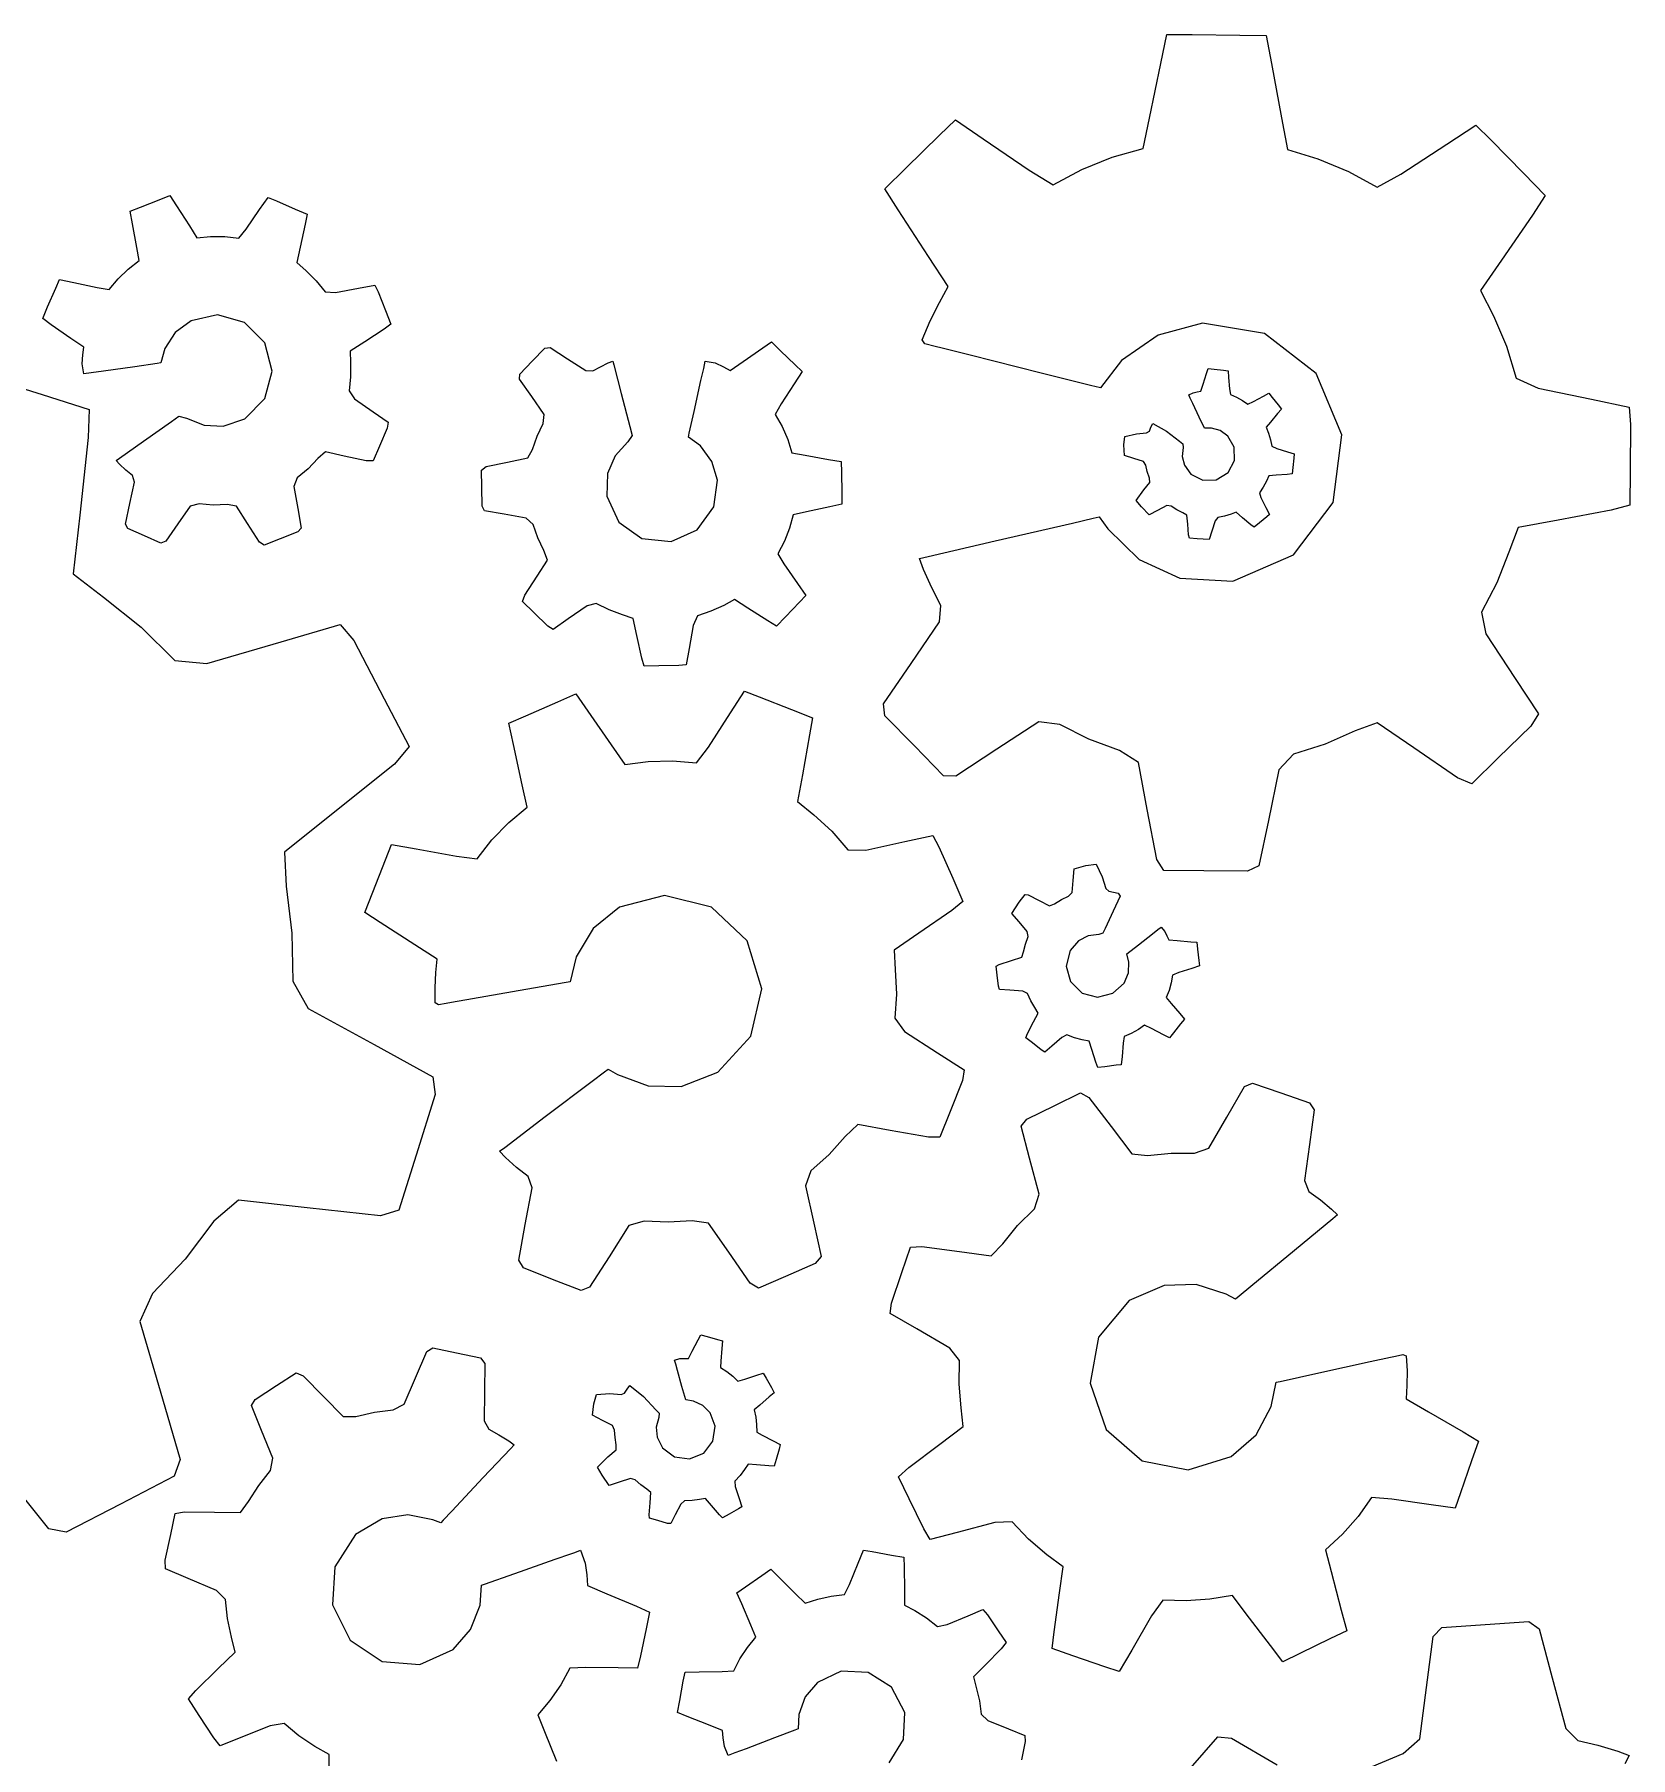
# Model space of a CAD drawing. Header units: metres. Extents: x 300 to 1036, y 0 to 304.
# Drawn here: x 610.06 to 622.97, y 209.87 to 223.8 of the extents above; entities that cross this region are included whole.
import ezdxf

# ---------------------------------------------------------------- set-up
doc = ezdxf.new("R2010")
doc.units = ezdxf.units.M

msp = doc.modelspace()

# ---------------------------------------------------------------- linework, layer by layer
at = {"layer": 'COMPONENT0'}
for p, q in [((619.169, 223.566), (619.218, 223.802)), ((619.218, 223.802), (619.423, 223.8)), ((619.423, 223.8), (619.806, 223.796)), ((619.806, 223.796), (620.019, 223.794)), ((620.019, 223.794), (620.062, 223.568)), ((619.078, 223.126), (619.169, 223.566)), ((620.062, 223.568), (620.145, 223.127)), ((619.027, 222.881), (619.078, 223.126)), ((620.145, 223.127), (620.193, 222.871)), ((617.106, 222.72), (617.379, 222.987)), ((617.379, 222.987), (617.508, 223.112)), ((617.508, 223.112), (617.732, 222.959)), ((621.482, 222.916), (621.715, 223.069)), ((621.715, 223.069), (621.837, 222.949)), ((617.732, 222.959), (618.104, 222.705)), ((618.775, 222.809), (619.027, 222.881)), ((620.193, 222.871), (620.439, 222.797)), ((621.109, 222.672), (621.482, 222.916)), ((621.837, 222.949), (622.103, 222.677)), ((616.936, 222.553), (617.106, 222.72)), ((618.297, 222.587), (618.53, 222.71)), ((618.53, 222.71), (618.775, 222.809)), ((620.439, 222.797), (620.685, 222.695)), ((618.104, 222.705), (618.297, 222.587)), ((620.685, 222.695), (620.917, 222.567)), ((620.917, 222.567), (621.109, 222.672)), ((622.103, 222.677), (622.276, 222.501)), ((610.919, 222.405), (611.072, 222.465)), ((611.072, 222.465), (611.158, 222.499)), ((611.158, 222.499), (611.211, 222.416)), ((611.883, 222.386), (611.952, 222.484)), ((611.952, 222.484), (612.02, 222.456)), ((612.02, 222.456), (612.17, 222.39)), ((617.045, 222.383), (616.936, 222.553)), ((622.276, 222.501), (622.172, 222.342)), ((610.837, 222.372), (610.919, 222.405)), ((610.855, 222.271), (610.837, 222.372)), ((611.211, 222.416), (611.316, 222.254)), ((611.774, 222.228), (611.883, 222.386)), ((612.17, 222.39), (612.267, 222.348)), ((612.267, 222.348), (612.251, 222.268)), ((617.291, 222.007), (617.045, 222.383)), ((622.172, 222.342), (621.922, 221.976)), ((610.89, 222.08), (610.855, 222.271)), ((611.316, 222.254), (611.376, 222.159)), ((611.376, 222.159), (611.486, 222.169)), ((611.486, 222.169), (611.601, 222.168)), ((611.601, 222.168), (611.714, 222.155)), ((611.714, 222.155), (611.774, 222.228)), ((612.251, 222.268), (612.211, 222.081)), ((610.909, 221.974), (610.89, 222.08)), ((612.211, 222.081), (612.184, 221.957)), ((610.739, 221.826), (610.821, 221.905)), ((610.821, 221.905), (610.909, 221.974)), ((612.184, 221.957), (612.258, 221.892)), ((612.258, 221.892), (612.339, 221.811)), ((617.45, 221.764), (617.291, 222.007)), ((621.922, 221.976), (621.754, 221.731)), ((610.169, 221.6), (610.235, 221.75)), ((610.235, 221.75), (610.266, 221.821)), ((610.266, 221.821), (610.38, 221.796)), ((610.38, 221.796), (610.57, 221.755)), ((610.57, 221.755), (610.666, 221.739)), ((610.666, 221.739), (610.739, 221.826)), ((612.339, 221.811), (612.413, 221.721)), ((612.497, 221.717), (612.683, 221.751)), ((612.683, 221.751), (612.815, 221.775)), ((612.815, 221.775), (612.842, 221.72)), ((617.379, 221.635), (617.45, 221.764)), ((610.129, 221.506), (610.169, 221.6)), ((612.413, 221.721), (612.497, 221.717)), ((612.842, 221.72), (612.901, 221.57)), ((617.304, 221.487), (617.379, 221.635)), ((621.754, 221.731), (621.859, 221.528)), ((610.199, 221.455), (610.129, 221.506)), ((610.358, 221.345), (610.199, 221.455)), ((611.329, 221.488), (611.201, 221.392)), ((611.542, 221.536), (611.329, 221.488)), ((611.761, 221.474), (611.542, 221.536)), ((611.924, 221.31), (611.761, 221.474)), ((612.945, 221.46), (612.891, 221.419)), ((612.901, 221.57), (612.945, 221.46)), ((617.238, 221.333), (617.304, 221.487)), ((619.505, 221.467), (619.147, 221.372)), ((620.006, 221.385), (619.505, 221.467)), ((621.859, 221.528), (621.963, 221.282)), ((610.461, 221.274), (610.358, 221.345)), ((611.201, 221.392), (611.117, 221.262)), ((612.734, 221.318), (612.614, 221.241)), ((612.891, 221.419), (612.734, 221.318)), ((615.95, 221.268), (616.022, 221.316)), ((616.022, 221.316), (616.095, 221.245)), ((617.262, 221.301), (617.238, 221.333)), ((619.147, 221.372), (618.851, 221.165)), ((620.424, 221.06), (620.006, 221.385)), ((610.447, 221.14), (610.453, 221.211)), ((610.453, 221.211), (610.461, 221.274)), ((611.117, 221.262), (611.084, 221.146)), ((611.984, 221.08), (611.924, 221.31)), ((612.614, 221.241), (612.617, 221.15)), ((614.087, 221.161), (614.189, 221.267)), ((614.189, 221.267), (614.231, 221.272)), ((614.231, 221.272), (614.373, 221.18)), ((614.373, 221.18), (614.521, 221.085)), ((615.791, 221.157), (615.95, 221.268)), ((616.095, 221.245), (616.213, 221.131)), ((617.344, 221.28), (617.262, 221.301)), ((617.401, 221.266), (617.344, 221.28)), ((617.626, 221.209), (617.401, 221.266)), ((618.201, 221.064), (617.626, 221.209)), ((621.963, 221.282), (622.041, 221.023)), ((609.606, 221.053), (610.124, 220.89)), ((610.461, 221.059), (610.447, 221.14)), ((610.522, 221.067), (610.461, 221.059)), ((610.621, 221.081), (610.522, 221.067)), ((610.874, 221.116), (610.621, 221.081)), ((611.054, 221.141), (610.874, 221.116)), ((611.084, 221.146), (611.054, 221.141)), ((611.925, 220.86), (611.984, 221.08)), ((612.617, 221.15), (612.618, 221.035)), ((613.985, 221.014), (613.986, 221.057)), ((613.986, 221.057), (614.087, 221.161)), ((614.521, 221.085), (614.578, 221.082)), ((614.578, 221.082), (614.638, 221.116)), ((614.638, 221.116), (614.702, 221.146)), ((614.702, 221.146), (614.739, 221.161)), ((614.739, 221.161), (614.747, 221.131)), ((614.747, 221.131), (614.807, 220.899)), ((615.451, 221.004), (615.473, 221.101)), ((615.473, 221.101), (615.486, 221.162)), ((615.486, 221.162), (615.567, 221.146)), ((615.567, 221.146), (615.632, 221.115)), ((615.632, 221.115), (615.688, 221.086)), ((615.688, 221.086), (615.791, 221.157)), ((616.268, 221.076), (616.205, 220.978)), ((616.213, 221.131), (616.268, 221.076)), ((618.61, 220.961), (618.201, 221.064)), ((618.851, 221.165), (618.68, 220.944)), ((619.51, 220.975), (619.538, 221.062)), ((619.538, 221.062), (619.551, 221.101)), ((619.551, 221.101), (619.599, 221.096)), ((619.599, 221.096), (619.676, 221.087)), ((619.676, 221.087), (619.713, 221.083)), ((619.713, 221.083), (619.717, 221.028)), ((620.631, 220.566), (620.424, 221.06)), ((612.618, 221.035), (612.606, 220.921)), ((612.606, 220.921), (612.649, 220.857)), ((614.083, 220.874), (613.985, 221.014)), ((614.807, 220.899), (614.877, 220.632)), ((615.395, 220.755), (615.451, 221.004)), ((616.205, 220.978), (616.1, 220.816)), ((618.635, 220.955), (618.61, 220.961)), ((618.68, 220.944), (618.635, 220.955)), ((619.394, 220.889), (619.429, 220.906)), ((619.429, 220.906), (619.462, 220.913)), ((619.462, 220.913), (619.492, 220.918)), ((619.492, 220.918), (619.51, 220.975)), ((619.717, 221.028), (619.725, 220.936)), ((619.725, 220.936), (619.731, 220.89)), ((619.998, 220.878), (620.042, 220.901)), ((620.042, 220.901), (620.068, 220.868)), ((622.041, 221.023), (622.219, 220.942)), ((622.219, 220.942), (622.65, 220.853)), ((610.124, 220.89), (610.505, 220.77)), ((610.505, 220.77), (610.498, 220.544)), ((611.764, 220.695), (611.925, 220.86)), ((612.649, 220.857), (612.802, 220.751)), ((614.182, 220.731), (614.083, 220.874)), ((616.1, 220.816), (616.052, 220.731)), ((619.407, 220.862), (619.394, 220.889)), ((619.427, 220.819), (619.407, 220.862)), ((619.478, 220.709), (619.427, 220.819)), ((619.731, 220.89), (619.781, 220.869)), ((619.781, 220.869), (619.828, 220.843)), ((619.828, 220.843), (619.871, 220.813)), ((619.871, 220.813), (619.917, 220.836)), ((619.917, 220.836), (619.998, 220.878)), ((620.068, 220.868), (620.117, 220.807)), ((620.144, 220.773), (620.113, 220.737)), ((620.117, 220.807), (620.144, 220.773)), ((622.65, 220.853), (622.956, 220.789)), ((622.956, 220.789), (622.966, 220.648)), ((610.945, 220.515), (611.171, 220.674)), ((611.171, 220.674), (611.231, 220.716)), ((611.231, 220.716), (611.292, 220.701)), ((611.292, 220.701), (611.434, 220.643)), ((611.434, 220.643), (611.589, 220.635)), ((611.589, 220.635), (611.764, 220.695)), ((612.802, 220.751), (612.923, 220.667)), ((612.923, 220.667), (612.914, 220.618)), ((614.126, 220.555), (614.174, 220.658)), ((614.174, 220.658), (614.182, 220.731)), ((614.877, 220.632), (614.895, 220.56)), ((615.355, 220.578), (615.395, 220.755)), ((616.052, 220.731), (616.107, 220.632)), ((616.107, 220.632), (616.153, 220.528)), ((619.076, 220.596), (619.089, 220.626)), ((619.089, 220.626), (619.104, 220.656)), ((619.104, 220.656), (619.215, 220.594)), ((619.521, 220.618), (619.478, 220.709)), ((619.578, 220.62), (619.521, 220.618)), ((619.648, 220.599), (619.578, 220.62)), ((620.054, 220.667), (620.02, 220.627)), ((620.02, 220.627), (620.04, 220.579)), ((620.113, 220.737), (620.054, 220.667)), ((622.966, 220.648), (622.962, 220.273)), ((610.498, 220.544), (610.429, 219.916)), ((610.749, 220.377), (610.945, 220.515)), ((612.914, 220.618), (612.851, 220.473)), ((614.089, 220.447), (614.126, 220.555)), ((614.86, 220.508), (614.756, 220.396)), ((614.895, 220.56), (614.86, 220.508)), ((615.349, 220.547), (615.355, 220.578)), ((615.446, 220.476), (615.349, 220.547)), ((616.153, 220.528), (616.186, 220.421)), ((618.869, 220.484), (618.877, 220.553)), ((618.874, 220.399), (618.869, 220.484)), ((618.877, 220.553), (618.971, 220.574)), ((618.971, 220.574), (619.054, 220.581)), ((619.054, 220.581), (619.076, 220.596)), ((619.215, 220.594), (619.319, 220.513)), ((619.319, 220.513), (619.346, 220.492)), ((619.346, 220.492), (619.348, 220.462)), ((619.709, 220.555), (619.648, 220.599)), ((619.761, 220.465), (619.709, 220.555)), ((620.04, 220.579), (620.055, 220.526)), ((620.055, 220.526), (620.065, 220.473)), ((620.561, 220.018), (620.631, 220.566)), ((610.724, 220.359), (610.749, 220.377)), ((610.751, 220.329), (610.724, 220.359)), ((612.354, 220.373), (612.275, 220.291)), ((612.415, 220.427), (612.354, 220.373)), ((612.566, 220.394), (612.415, 220.427)), ((612.745, 220.355), (612.566, 220.394)), ((612.8, 220.354), (612.745, 220.355)), ((612.851, 220.473), (612.8, 220.354)), ((613.714, 220.308), (613.888, 220.345)), ((613.888, 220.345), (614.05, 220.38)), ((614.05, 220.38), (614.089, 220.447)), ((614.756, 220.396), (614.694, 220.254)), ((615.538, 220.351), (615.446, 220.476)), ((615.584, 220.198), (615.538, 220.351)), ((616.186, 220.421), (616.293, 220.402)), ((616.293, 220.402), (616.483, 220.367)), ((616.483, 220.367), (616.585, 220.349)), ((616.585, 220.349), (616.586, 220.261)), ((618.951, 220.375), (618.874, 220.399)), ((619.029, 220.35), (618.951, 220.375)), ((619.048, 220.32), (619.029, 220.35)), ((619.348, 220.462), (619.341, 220.39)), ((619.341, 220.39), (619.36, 220.319)), ((619.712, 220.261), (619.763, 220.357)), ((619.763, 220.357), (619.761, 220.465)), ((620.065, 220.473), (620.106, 220.456)), ((620.106, 220.456), (620.193, 220.429)), ((620.193, 220.429), (620.247, 220.412)), ((620.244, 220.377), (620.235, 220.3)), ((620.247, 220.412), (620.244, 220.377)), ((610.801, 220.281), (610.751, 220.329)), ((610.854, 220.236), (610.801, 220.281)), ((610.871, 220.182), (610.854, 220.236)), ((612.186, 220.217), (612.159, 220.147)), ((612.275, 220.291), (612.186, 220.217)), ((613.677, 220.281), (613.714, 220.308)), ((613.679, 220.142), (613.677, 220.281)), ((614.694, 220.254), (614.689, 220.069)), ((616.586, 220.261), (616.589, 220.096)), ((619.059, 220.268), (619.048, 220.32)), ((619.077, 220.216), (619.059, 220.268)), ((619.081, 220.18), (619.077, 220.216)), ((619.36, 220.319), (619.411, 220.248)), ((619.411, 220.248), (619.508, 220.198)), ((619.508, 220.198), (619.616, 220.201)), ((619.616, 220.201), (619.712, 220.261)), ((620.041, 220.233), (620.022, 220.19)), ((620.101, 220.238), (620.041, 220.233)), ((620.191, 220.246), (620.101, 220.238)), ((620.23, 220.25), (620.191, 220.246)), ((620.235, 220.3), (620.23, 220.25)), ((622.962, 220.273), (622.96, 219.998)), ((610.834, 220.01), (610.871, 220.182)), ((612.159, 220.147), (612.191, 219.97)), ((613.682, 219.99), (613.679, 220.142)), ((614.689, 220.069), (614.787, 219.86)), ((615.554, 219.982), (615.584, 220.198)), ((616.589, 220.096), (616.591, 220.004)), ((618.97, 220.035), (619.03, 220.12)), ((619.03, 220.12), (619.081, 220.18)), ((619.996, 220.142), (619.966, 220.097)), ((619.966, 220.097), (619.976, 220.058)), ((620.022, 220.19), (619.996, 220.142)), ((610.798, 219.844), (610.834, 220.01)), ((611.321, 219.988), (611.223, 219.846)), ((611.393, 220.007), (611.321, 219.988)), ((611.506, 219.998), (611.393, 220.007)), ((611.62, 220.001), (611.506, 219.998)), ((611.696, 219.988), (611.62, 220.001)), ((611.786, 219.848), (611.696, 219.988)), ((612.191, 219.97), (612.22, 219.812)), ((613.702, 219.952), (613.682, 219.99)), ((613.86, 219.923), (613.702, 219.952)), ((614.037, 219.891), (613.86, 219.923)), ((615.419, 219.798), (615.554, 219.982)), ((616.305, 219.942), (616.196, 219.918)), ((616.494, 219.983), (616.305, 219.942)), ((616.591, 220.004), (616.494, 219.983)), ((619.011, 219.984), (618.97, 220.035)), ((619.074, 219.918), (619.011, 219.984)), ((619.142, 219.953), (619.074, 219.918)), ((619.218, 219.993), (619.142, 219.953)), ((619.253, 219.99), (619.218, 219.993)), ((619.299, 219.96), (619.253, 219.99)), ((619.347, 219.936), (619.299, 219.96)), ((619.38, 219.916), (619.347, 219.936)), ((619.736, 219.925), (619.684, 219.908)), ((619.777, 219.939), (619.736, 219.925)), ((619.828, 219.895), (619.777, 219.939)), ((619.976, 220.058), (620.017, 219.978)), ((620.017, 219.978), (620.046, 219.922)), ((620.242, 219.596), (620.561, 220.018)), ((622.809, 219.957), (622.381, 219.876)), ((622.96, 219.998), (622.809, 219.957)), ((610.429, 219.916), (610.376, 219.441)), ((610.817, 219.807), (610.798, 219.844)), ((610.952, 219.748), (610.817, 219.807)), ((611.223, 219.846), (611.125, 219.705)), ((611.882, 219.699), (611.786, 219.848)), ((612.22, 219.812), (612.191, 219.78)), ((614.093, 219.841), (614.037, 219.891)), ((614.131, 219.732), (614.093, 219.841)), ((614.787, 219.86), (614.972, 219.727)), ((615.209, 219.703), (615.419, 219.798)), ((616.167, 219.812), (616.125, 219.705)), ((616.196, 219.918), (616.167, 219.812)), ((617.83, 219.708), (618.455, 219.852)), ((618.455, 219.852), (618.622, 219.891)), ((618.622, 219.891), (618.67, 219.902)), ((618.67, 219.902), (618.74, 219.806)), ((618.74, 219.806), (618.994, 219.557)), ((619.386, 219.843), (619.38, 219.916)), ((619.393, 219.756), (619.386, 219.843)), ((619.581, 219.786), (619.559, 219.719)), ((619.607, 219.869), (619.581, 219.786)), ((619.63, 219.898), (619.607, 219.869)), ((619.684, 219.908), (619.63, 219.898)), ((619.896, 219.838), (619.828, 219.895)), ((619.922, 219.819), (619.896, 219.838)), ((619.965, 219.854), (619.922, 219.819)), ((620.025, 219.902), (619.965, 219.854)), ((620.046, 219.922), (620.025, 219.902)), ((622.058, 219.815), (621.983, 219.617)), ((622.381, 219.876), (622.058, 219.815)), ((611.085, 219.69), (610.952, 219.748)), ((611.125, 219.705), (611.085, 219.69)), ((611.92, 219.673), (611.882, 219.699)), ((612.049, 219.724), (611.92, 219.673)), ((612.191, 219.78), (612.049, 219.724)), ((614.18, 219.63), (614.131, 219.732)), ((614.972, 219.727), (615.209, 219.703)), ((616.125, 219.705), (616.073, 219.603)), ((617.288, 219.582), (617.83, 219.708)), ((619.401, 219.731), (619.393, 219.756)), ((619.462, 219.724), (619.401, 219.731)), ((619.559, 219.719), (619.462, 219.724)), ((614.126, 219.423), (614.21, 219.553)), ((614.21, 219.553), (614.18, 219.63)), ((616.073, 219.603), (616.12, 219.522)), ((616.12, 219.522), (616.23, 219.364)), ((617.217, 219.566), (617.288, 219.582)), ((617.25, 219.478), (617.217, 219.566)), ((618.994, 219.557), (619.321, 219.406)), ((619.75, 219.382), (620.242, 219.596)), ((621.983, 219.617), (621.885, 219.368)), ((610.376, 219.441), (610.62, 219.254)), ((614.026, 219.269), (614.126, 219.423)), ((617.316, 219.329), (617.25, 219.478)), ((619.321, 219.406), (619.75, 219.382)), ((621.885, 219.368), (621.761, 219.132)), ((610.62, 219.254), (610.924, 219.011)), ((614.007, 219.218), (614.026, 219.269)), ((615.723, 219.233), (615.637, 219.186)), ((615.83, 219.164), (615.723, 219.233)), ((616.23, 219.364), (616.298, 219.266)), ((616.298, 219.266), (616.248, 219.212)), ((617.39, 219.186), (617.316, 219.329)), ((614.1, 219.128), (614.007, 219.218)), ((614.213, 219.019), (614.1, 219.128)), ((614.53, 219.183), (614.378, 219.077)), ((614.605, 219.201), (614.53, 219.183)), ((614.708, 219.15), (614.605, 219.201)), ((614.816, 219.111), (614.708, 219.15)), ((614.902, 219.081), (614.816, 219.111)), ((615.422, 219.102), (615.389, 219.024)), ((615.532, 219.139), (615.422, 219.102)), ((615.637, 219.186), (615.532, 219.139)), ((615.991, 219.061), (615.83, 219.164)), ((616.134, 219.094), (616.061, 219.018)), ((616.248, 219.212), (616.134, 219.094)), ((617.38, 219.055), (617.39, 219.186)), ((621.761, 219.132), (621.797, 218.957)), ((610.924, 219.011), (611.198, 218.741)), ((612.056, 218.892), (612.535, 219.032)), ((612.535, 219.032), (612.644, 218.902)), ((614.256, 218.993), (614.213, 219.019)), ((614.378, 219.077), (614.256, 218.993)), ((614.932, 218.942), (614.902, 219.081)), ((615.389, 219.024), (615.355, 218.838)), ((616.061, 219.018), (615.991, 219.061)), ((617.15, 218.717), (617.38, 219.055)), ((621.797, 218.957), (622.033, 218.597)), ((611.457, 218.717), (612.056, 218.892)), ((612.644, 218.902), (612.889, 218.432)), ((614.972, 218.759), (614.932, 218.942)), ((615.355, 218.838), (615.332, 218.706)), ((611.198, 218.741), (611.457, 218.717)), ((614.991, 218.695), (614.972, 218.759)), ((615.11, 218.697), (614.991, 218.695)), ((615.271, 218.7), (615.11, 218.697)), ((615.332, 218.706), (615.271, 218.7)), ((616.927, 218.392), (617.15, 218.717)), ((622.033, 218.597), (622.222, 218.309)), ((612.889, 218.432), (613.091, 218.045)), ((614.036, 218.295), (614.295, 218.408)), ((614.295, 218.408), (614.44, 218.471)), ((614.44, 218.471), (614.537, 218.331)), ((615.691, 218.319), (615.802, 218.492)), ((615.802, 218.492), (615.921, 218.448)), ((615.921, 218.448), (616.182, 218.344)), ((616.937, 218.295), (616.927, 218.392)), ((613.897, 218.235), (614.036, 218.295)), ((614.537, 218.331), (614.725, 218.059)), ((615.513, 218.041), (615.691, 218.319)), ((616.182, 218.344), (616.352, 218.278)), ((616.352, 218.278), (616.329, 218.139)), ((617.176, 218.051), (616.937, 218.295)), ((622.222, 218.309), (622.159, 218.211)), ((613.935, 218.061), (613.897, 218.235)), ((616.329, 218.139), (616.271, 217.817)), ((618.181, 218.246), (617.844, 218.024)), ((618.351, 218.223), (618.181, 218.246)), ((618.586, 218.105), (618.351, 218.223)), ((620.739, 218.173), (620.497, 218.065)), ((620.918, 218.236), (620.739, 218.173)), ((621.214, 218.034), (620.918, 218.236)), ((622.159, 218.211), (621.897, 217.955)), ((613.091, 218.045), (612.973, 217.903)), ((614.005, 217.737), (613.935, 218.061)), ((614.725, 218.059), (614.835, 217.901)), ((615.415, 217.913), (615.513, 218.041)), ((617.412, 217.81), (617.176, 218.051)), ((617.844, 218.024), (617.511, 217.806)), ((618.835, 218.013), (618.586, 218.105)), ((618.987, 217.917), (618.835, 218.013)), ((620.242, 217.983), (620.123, 217.857)), ((620.497, 218.065), (620.242, 217.983)), ((621.566, 217.794), (621.214, 218.034)), ((612.973, 217.903), (612.491, 217.517)), ((614.835, 217.901), (615.023, 217.925)), ((615.023, 217.925), (615.22, 217.929)), ((615.22, 217.929), (615.415, 217.913)), ((619.058, 217.538), (618.987, 217.917)), ((620.123, 217.857), (620.038, 217.447)), ((621.897, 217.955), (621.683, 217.744)), ((614.045, 217.556), (614.005, 217.737)), ((616.271, 217.817), (616.232, 217.601)), ((617.511, 217.806), (617.412, 217.81)), ((621.683, 217.744), (621.566, 217.794)), ((613.897, 217.432), (614.045, 217.556)), ((616.232, 217.601), (616.363, 217.495)), ((612.491, 217.517), (612.084, 217.192)), ((613.761, 217.291), (613.897, 217.432)), ((616.363, 217.495), (616.508, 217.361)), ((619.135, 217.133), (619.058, 217.538)), ((620.038, 217.447), (619.962, 217.081)), ((613.641, 217.138), (613.761, 217.291)), ((616.508, 217.361), (616.638, 217.21)), ((616.783, 217.209), (617.1, 217.278)), ((617.1, 217.278), (617.326, 217.327)), ((617.326, 217.327), (617.375, 217.235)), ((612.084, 217.192), (612.097, 216.917)), ((612.901, 217.131), (612.95, 217.254)), ((612.95, 217.254), (613.148, 217.219)), ((613.148, 217.219), (613.475, 217.159)), ((613.475, 217.159), (613.641, 217.138)), ((616.638, 217.21), (616.783, 217.209)), ((617.375, 217.235), (617.486, 216.981)), ((612.797, 216.869), (612.901, 217.131)), ((618.459, 216.962), (618.467, 217.058)), ((618.467, 217.058), (618.563, 217.085)), ((618.563, 217.085), (618.645, 217.095)), ((618.645, 217.095), (618.694, 216.992)), ((619.194, 217.044), (619.135, 217.133)), ((619.517, 217.041), (619.194, 217.044)), ((619.87, 217.038), (619.517, 217.041)), ((619.962, 217.081), (619.87, 217.038)), ((612.097, 216.917), (612.144, 216.536)), ((612.733, 216.705), (612.797, 216.869)), ((617.486, 216.981), (617.567, 216.794)), ((618.422, 216.836), (618.451, 216.865)), ((618.451, 216.865), (618.459, 216.962)), ((618.694, 216.992), (618.725, 216.898)), ((618.725, 216.898), (618.748, 216.876)), ((618.748, 216.876), (618.787, 216.869)), ((618.787, 216.869), (618.825, 216.86)), ((618.825, 216.86), (618.839, 216.837)), ((614.793, 216.746), (614.58, 216.574)), ((615.156, 216.841), (614.793, 216.746)), ((615.536, 216.748), (615.156, 216.841)), ((615.824, 216.476), (615.536, 216.748)), ((617.478, 216.721), (617.213, 216.538)), ((617.567, 216.794), (617.478, 216.721)), ((617.965, 216.697), (618.023, 216.788)), ((618.023, 216.788), (618.072, 216.849)), ((618.072, 216.849), (618.097, 216.847)), ((618.097, 216.847), (618.186, 216.802)), ((618.186, 216.802), (618.269, 216.759)), ((618.269, 216.759), (618.31, 216.774)), ((618.31, 216.774), (618.365, 216.808)), ((618.365, 216.808), (618.422, 216.836)), ((618.839, 216.837), (618.783, 216.715)), ((612.857, 216.623), (612.733, 216.705)), ((613.137, 216.444), (612.857, 216.623)), ((618.024, 216.628), (617.965, 216.697)), ((618.089, 216.551), (618.024, 216.628)), ((618.783, 216.715), (618.718, 216.574)), ((619.144, 216.566), (619.171, 216.587)), ((619.171, 216.587), (619.201, 216.552)), ((612.144, 216.536), (612.151, 216.148)), ((613.317, 216.328), (613.137, 216.444)), ((614.58, 216.574), (614.443, 216.345)), ((615.942, 216.086), (615.824, 216.476)), ((617.213, 216.538), (617.013, 216.4)), ((618.058, 216.387), (618.074, 216.449)), ((618.074, 216.449), (618.096, 216.51)), ((618.096, 216.51), (618.089, 216.551)), ((618.504, 216.475), (618.436, 216.396)), ((618.581, 216.515), (618.504, 216.475)), ((618.667, 216.526), (618.581, 216.515)), ((618.7, 216.536), (618.667, 216.526)), ((618.718, 216.574), (618.7, 216.536)), ((618.893, 216.369), (618.987, 216.443)), ((618.987, 216.443), (619.1, 216.532)), ((619.1, 216.532), (619.144, 216.566)), ((619.201, 216.552), (619.218, 216.515)), ((619.218, 216.515), (619.232, 216.483)), ((619.232, 216.483), (619.302, 216.477)), ((619.302, 216.477), (619.41, 216.468)), ((619.41, 216.468), (619.459, 216.464)), ((619.459, 216.464), (619.466, 216.407)), ((613.308, 216.219), (613.317, 216.328)), ((614.443, 216.345), (614.394, 216.144)), ((617.013, 216.4), (617.022, 216.243)), ((617.863, 216.285), (617.961, 216.316)), ((617.961, 216.316), (618.044, 216.343)), ((618.044, 216.343), (618.058, 216.387)), ((618.436, 216.396), (618.404, 216.271)), ((618.91, 216.304), (618.893, 216.369)), ((618.906, 216.217), (618.91, 216.304)), ((619.466, 216.407), (619.476, 216.315)), ((619.476, 216.315), (619.481, 216.272)), ((613.302, 216.096), (613.308, 216.219)), ((617.022, 216.243), (617.031, 216.045)), ((617.837, 216.27), (617.863, 216.285)), ((617.845, 216.197), (617.837, 216.27)), ((617.855, 216.11), (617.845, 216.197)), ((618.404, 216.271), (618.437, 216.147)), ((618.871, 216.134), (618.906, 216.217)), ((619.264, 216.199), (619.253, 216.136)), ((619.315, 216.218), (619.264, 216.199)), ((619.419, 216.252), (619.315, 216.218)), ((619.481, 216.272), (619.419, 216.252)), ((612.151, 216.148), (612.275, 215.929)), ((613.303, 215.973), (613.302, 216.096)), ((614.034, 216.081), (613.603, 216.006)), ((614.36, 216.138), (614.034, 216.081)), ((614.394, 216.144), (614.36, 216.138)), ((615.853, 215.705), (615.942, 216.086)), ((617.031, 216.045), (617.018, 215.85)), ((617.865, 216.083), (617.855, 216.11)), ((617.948, 216.076), (617.865, 216.083)), ((618.052, 216.068), (617.948, 216.076)), ((618.09, 216.049), (618.052, 216.068)), ((618.117, 215.99), (618.09, 216.049)), ((618.437, 216.147), (618.532, 216.053)), ((618.532, 216.053), (618.657, 216.019)), ((618.657, 216.019), (618.781, 216.051)), ((618.781, 216.051), (618.871, 216.134)), ((619.235, 216.075), (619.212, 216.016)), ((619.253, 216.136), (619.235, 216.075)), ((612.275, 215.929), (612.808, 215.637)), ((613.33, 215.958), (613.303, 215.973)), ((613.391, 215.969), (613.33, 215.958)), ((613.434, 215.977), (613.391, 215.969)), ((613.603, 216.006), (613.434, 215.977)), ((618.15, 215.935), (618.117, 215.99)), ((618.14, 215.82), (618.177, 215.891)), ((618.177, 215.891), (618.15, 215.935)), ((619.212, 216.016), (619.251, 215.97)), ((619.251, 215.97), (619.322, 215.887)), ((619.322, 215.887), (619.359, 215.843)), ((617.018, 215.85), (617.096, 215.742)), ((618.092, 215.726), (618.14, 215.82)), ((618.987, 215.759), (618.93, 215.727)), ((619.037, 215.794), (618.987, 215.759)), ((619.093, 215.766), (619.037, 215.794)), ((619.19, 215.716), (619.093, 215.766)), ((619.328, 215.804), (619.271, 215.732)), ((619.359, 215.843), (619.328, 215.804)), ((612.808, 215.637), (613.282, 215.377)), ((615.586, 215.413), (615.853, 215.705)), ((617.096, 215.742), (617.363, 215.57)), ((618.078, 215.692), (618.092, 215.726)), ((618.13, 215.65), (618.078, 215.692)), ((618.201, 215.594), (618.13, 215.65)), ((618.287, 215.624), (618.23, 215.575)), ((618.368, 215.693), (618.287, 215.624)), ((618.41, 215.715), (618.368, 215.693)), ((618.471, 215.692), (618.41, 215.715)), ((618.533, 215.675), (618.471, 215.692)), ((618.588, 215.665), (618.533, 215.675)), ((618.61, 215.597), (618.588, 215.665)), ((618.863, 215.649), (618.855, 215.541)), ((618.872, 215.701), (618.863, 215.649)), ((618.93, 215.727), (618.872, 215.701)), ((619.239, 215.691), (619.19, 215.716)), ((619.271, 215.732), (619.239, 215.691)), ((617.363, 215.57), (617.578, 215.433)), ((618.23, 215.575), (618.201, 215.594)), ((618.643, 215.495), (618.61, 215.597)), ((618.658, 215.451), (618.643, 215.495)), ((618.808, 215.469), (618.717, 215.458)), ((618.849, 215.474), (618.808, 215.469)), ((618.855, 215.541), (618.849, 215.474)), ((613.282, 215.377), (613.303, 215.232)), ((614.192, 215.054), (614.57, 215.34)), ((614.57, 215.34), (614.671, 215.416)), ((614.671, 215.416), (614.7, 215.438)), ((614.7, 215.438), (614.777, 215.395)), ((614.777, 215.395), (615.023, 215.303)), ((615.29, 215.299), (615.586, 215.413)), ((617.564, 215.347), (617.465, 215.096)), ((617.578, 215.433), (617.564, 215.347)), ((618.717, 215.458), (618.658, 215.451)), ((613.303, 215.232), (613.149, 214.743)), ((615.023, 215.303), (615.29, 215.299)), ((618.312, 215.145), (618.52, 215.247)), ((618.52, 215.247), (618.587, 215.209)), ((618.587, 215.209), (618.766, 214.974)), ((619.702, 215.05), (619.846, 215.297)), ((619.846, 215.297), (619.91, 215.326)), ((619.91, 215.326), (620.139, 215.247)), ((620.139, 215.247), (620.371, 215.167)), ((613.865, 214.806), (614.192, 215.054)), ((617.465, 215.096), (617.383, 214.889)), ((618.084, 215.034), (618.312, 215.145)), ((619.556, 214.8), (619.702, 215.05)), ((620.408, 215.108), (620.37, 214.828)), ((620.371, 215.167), (620.408, 215.108)), ((616.719, 214.991), (616.617, 214.894)), ((616.98, 214.943), (616.719, 214.991)), ((617.29, 214.887), (616.98, 214.943)), ((618.039, 214.977), (618.084, 215.034)), ((618.108, 214.718), (618.039, 214.977)), ((618.766, 214.974), (618.933, 214.753)), ((613.821, 214.774), (613.865, 214.806)), ((613.87, 214.725), (613.821, 214.774)), ((616.617, 214.894), (616.487, 214.749)), ((617.383, 214.889), (617.29, 214.887)), ((619.44, 214.76), (619.556, 214.8)), ((620.37, 214.828), (620.33, 214.537)), ((613.149, 214.743), (613.008, 214.297)), ((613.959, 214.644), (613.87, 214.725)), ((614.053, 214.57), (613.959, 214.644)), ((616.487, 214.749), (616.34, 214.616)), ((618.184, 214.427), (618.108, 214.718)), ((618.933, 214.753), (619.062, 214.74)), ((619.062, 214.74), (619.251, 214.76)), ((619.251, 214.76), (619.44, 214.76)), ((614.085, 214.478), (614.053, 214.57)), ((616.34, 214.616), (616.297, 214.495)), ((616.297, 214.495), (616.363, 214.193)), ((620.33, 214.537), (620.365, 214.449)), ((611.711, 214.379), (611.514, 214.208)), ((612.267, 214.317), (611.711, 214.379)), ((614.031, 214.181), (614.085, 214.478)), ((618.148, 214.308), (618.184, 214.427)), ((620.365, 214.449), (620.459, 214.381)), ((620.459, 214.381), (620.549, 214.307)), ((612.861, 214.252), (612.267, 214.317)), ((613.008, 214.297), (612.861, 214.252)), ((615.381, 214.213), (615.185, 214.201)), ((615.512, 214.194), (615.381, 214.213)), ((618.011, 214.173), (618.148, 214.308)), ((620.558, 214.228), (620.25, 213.973)), ((620.549, 214.307), (620.598, 214.261)), ((620.598, 214.261), (620.558, 214.228)), ((611.514, 214.208), (611.28, 213.902)), ((613.979, 213.895), (614.031, 214.181)), ((614.869, 214.173), (614.708, 213.922)), ((614.991, 214.209), (614.869, 214.173)), ((615.185, 214.201), (614.991, 214.209)), ((615.675, 213.959), (615.512, 214.194)), ((616.363, 214.193), (616.422, 213.924)), ((617.89, 214.027), (618.011, 214.173)), ((615.848, 213.709), (615.675, 213.959)), ((617.076, 213.795), (617.146, 214)), ((617.146, 214), (617.237, 214.005)), ((617.237, 214.005), (617.54, 213.964)), ((617.54, 213.964), (617.796, 213.929)), ((617.796, 213.929), (617.89, 214.027)), ((620.25, 213.973), (619.896, 213.68)), ((611.28, 213.902), (611.017, 213.625)), ((614.015, 213.832), (613.979, 213.895)), ((614.25, 213.739), (614.015, 213.832)), ((614.708, 213.922), (614.55, 213.675)), ((616.373, 213.867), (616.134, 213.763)), ((616.422, 213.924), (616.373, 213.867)), ((616.99, 213.547), (617.076, 213.795)), ((614.482, 213.648), (614.25, 213.739)), ((614.55, 213.675), (614.482, 213.648)), ((615.915, 213.668), (615.848, 213.709)), ((616.134, 213.763), (615.915, 213.668)), ((619.196, 213.689), (618.913, 213.567)), ((619.454, 213.697), (619.196, 213.689)), ((619.697, 213.618), (619.454, 213.697)), ((619.896, 213.68), (619.801, 213.602)), ((611.017, 213.625), (610.914, 213.399)), ((616.981, 213.464), (616.99, 213.547)), ((618.913, 213.567), (618.666, 213.272)), ((619.773, 213.579), (619.697, 213.618)), ((619.801, 213.602), (619.773, 213.579)), ((610.914, 213.399), (611.078, 212.838)), ((617.195, 213.339), (616.981, 213.464)), ((615.381, 213.159), (615.427, 213.251)), ((615.427, 213.251), (615.449, 213.291)), ((615.449, 213.291), (615.501, 213.277)), ((615.501, 213.277), (615.585, 213.253)), ((615.585, 213.253), (615.624, 213.241)), ((615.624, 213.241), (615.619, 213.18)), ((617.462, 213.184), (617.195, 213.339)), ((618.666, 213.272), (618.596, 212.899)), ((613.143, 212.944), (613.234, 213.156)), ((613.234, 213.156), (613.283, 213.186)), ((613.283, 213.186), (613.474, 213.145)), ((613.474, 213.145), (613.668, 213.104)), ((613.668, 213.104), (613.704, 213.06)), ((615.238, 213.085), (615.279, 213.098)), ((615.279, 213.098), (615.317, 213.1)), ((615.317, 213.1), (615.351, 213.1)), ((615.351, 213.1), (615.381, 213.159)), ((615.619, 213.18), (615.611, 213.078)), ((617.541, 213.083), (617.462, 213.184)), ((620.862, 213.074), (621.025, 213.11)), ((621.025, 213.11), (621.066, 213.119)), ((621.066, 213.119), (621.126, 213.132)), ((621.126, 213.132), (621.152, 213.12)), ((621.152, 213.12), (621.159, 213)), ((612.02, 212.881), (612.177, 212.983)), ((612.177, 212.983), (612.234, 212.96)), ((612.234, 212.96), (612.401, 212.789)), ((613.704, 213.06), (613.701, 212.832)), ((615.247, 213.053), (615.238, 213.085)), ((615.261, 213.003), (615.247, 213.053)), ((615.297, 212.872), (615.261, 213.003)), ((615.611, 213.078), (615.61, 213.026)), ((615.61, 213.026), (615.66, 212.994)), ((615.66, 212.994), (615.708, 212.956)), ((615.805, 212.933), (615.902, 212.964)), ((615.902, 212.964), (615.954, 212.981)), ((615.954, 212.981), (615.977, 212.94)), ((617.537, 212.892), (617.541, 213.083)), ((620.133, 212.914), (620.447, 212.983)), ((620.447, 212.983), (620.862, 213.074)), ((621.159, 213), (621.158, 212.88)), ((611.078, 212.838), (611.24, 212.284)), ((611.848, 212.769), (612.02, 212.881)), ((613.052, 212.729), (613.143, 212.944)), ((613.701, 212.832), (613.698, 212.595)), ((614.807, 212.807), (614.834, 212.82)), ((614.834, 212.82), (614.854, 212.851)), ((614.854, 212.851), (614.876, 212.881)), ((614.876, 212.881), (614.987, 212.792)), ((615.328, 212.764), (615.297, 212.872)), ((615.708, 212.956), (615.75, 212.915)), ((615.75, 212.915), (615.805, 212.933)), ((615.977, 212.94), (616.02, 212.864)), ((616.043, 212.822), (616.003, 212.788)), ((616.02, 212.864), (616.043, 212.822)), ((617.554, 212.7), (617.537, 212.892)), ((618.596, 212.899), (618.726, 212.525)), ((620.061, 212.71), (620.101, 212.907)), ((620.101, 212.907), (620.133, 212.914)), ((621.158, 212.88), (621.153, 212.774)), ((611.818, 212.719), (611.848, 212.769)), ((611.899, 212.518), (611.818, 212.719)), ((612.401, 212.789), (612.557, 212.629)), ((612.811, 212.666), (612.963, 212.685)), ((612.963, 212.685), (613.052, 212.729)), ((614.575, 212.64), (614.585, 212.734)), ((614.585, 212.734), (614.606, 212.809)), ((614.606, 212.809), (614.714, 212.815)), ((614.714, 212.815), (614.807, 212.807)), ((614.987, 212.792), (615.086, 212.685)), ((615.086, 212.685), (615.113, 212.656)), ((615.391, 212.755), (615.328, 212.764)), ((615.465, 212.72), (615.391, 212.755)), ((615.525, 212.66), (615.465, 212.72)), ((615.926, 212.721), (615.881, 212.683)), ((615.881, 212.683), (615.894, 212.626)), ((616.003, 212.788), (615.926, 212.721)), ((617.57, 212.549), (617.554, 212.7)), ((619.938, 212.482), (620.061, 212.71)), ((621.153, 212.774), (621.333, 212.669)), ((612.557, 212.629), (612.661, 212.631)), ((612.661, 212.631), (612.811, 212.666)), ((613.698, 212.595), (613.735, 212.529)), ((614.656, 212.599), (614.575, 212.64)), ((614.737, 212.557), (614.656, 212.599)), ((614.752, 212.521), (614.737, 212.557)), ((615.11, 212.623), (615.089, 212.545)), ((615.089, 212.545), (615.096, 212.463)), ((615.113, 212.656), (615.11, 212.623)), ((615.565, 212.552), (615.525, 212.66)), ((615.548, 212.432), (615.565, 212.552)), ((615.894, 212.626), (615.901, 212.566)), ((615.901, 212.566), (615.902, 212.505)), ((617.381, 212.406), (617.57, 212.549)), ((621.333, 212.669), (621.612, 212.507)), ((611.989, 212.293), (611.899, 212.518)), ((613.735, 212.529), (613.818, 212.483)), ((613.818, 212.483), (613.897, 212.433)), ((613.897, 212.433), (613.941, 212.401)), ((614.756, 212.461), (614.752, 212.521)), ((614.765, 212.401), (614.756, 212.461)), ((614.764, 212.361), (614.765, 212.401)), ((615.096, 212.463), (615.14, 212.376)), ((615.474, 212.335), (615.548, 212.432)), ((615.902, 212.505), (615.945, 212.479)), ((615.945, 212.479), (616.035, 212.433)), ((616.035, 212.433), (616.092, 212.404)), ((616.092, 212.404), (616.082, 212.367)), ((617.132, 212.217), (617.381, 212.406)), ((618.726, 212.525), (619.018, 212.273)), ((619.738, 212.307), (619.938, 212.482)), ((621.612, 212.507), (621.736, 212.432)), ((621.736, 212.432), (621.681, 212.271)), ((611.24, 212.284), (611.193, 212.149)), ((611.972, 212.194), (611.989, 212.293)), ((613.912, 212.37), (613.691, 212.136)), ((613.941, 212.401), (613.912, 212.37)), ((614.615, 212.221), (614.697, 212.303)), ((614.697, 212.303), (614.764, 212.361)), ((615.14, 212.376), (615.238, 212.303)), ((615.238, 212.303), (615.358, 212.287)), ((615.358, 212.287), (615.474, 212.335)), ((616.058, 212.283), (616.043, 212.229)), ((616.082, 212.367), (616.058, 212.283)), ((619.018, 212.273), (619.39, 212.199)), ((619.39, 212.199), (619.738, 212.307)), ((621.681, 212.271), (621.591, 212.012)), ((610.18, 211.723), (609.824, 212.168)), ((611.193, 212.149), (610.759, 211.923)), ((611.876, 212.072), (611.972, 212.194)), ((613.691, 212.136), (613.436, 211.865)), ((614.651, 212.156), (614.615, 212.221)), ((614.709, 212.073), (614.651, 212.156)), ((614.881, 212.129), (614.79, 212.099)), ((614.919, 212.119), (614.881, 212.129)), ((615.767, 212.153), (615.724, 212.108)), ((615.803, 212.201), (615.767, 212.153)), ((615.832, 212.245), (615.803, 212.201)), ((615.899, 212.24), (615.832, 212.245)), ((616, 212.232), (615.899, 212.24)), ((616.043, 212.229), (616, 212.232)), ((617.049, 212.143), (617.132, 212.217)), ((617.135, 211.965), (617.049, 212.143)), ((611.793, 211.942), (611.876, 212.072)), ((614.79, 212.099), (614.709, 212.073)), ((614.964, 212.078), (614.919, 212.119)), ((615.013, 212.043), (614.964, 212.078)), ((615.046, 212.015), (615.013, 212.043)), ((615.039, 211.933), (615.046, 212.015)), ((615.724, 212.108), (615.728, 212.064)), ((615.728, 212.064), (615.759, 211.968)), ((621.591, 212.012), (621.548, 211.89)), ((610.759, 211.923), (610.32, 211.695)), ((611.164, 211.676), (611.2, 211.846)), ((611.2, 211.846), (611.273, 211.86)), ((611.273, 211.86), (611.519, 211.857)), ((611.519, 211.857), (611.728, 211.854)), ((611.728, 211.854), (611.793, 211.942)), ((613.436, 211.865), (613.367, 211.793)), ((615.031, 211.836), (615.039, 211.933)), ((615.288, 211.922), (615.243, 211.835)), ((615.319, 211.949), (615.288, 211.922)), ((615.379, 211.952), (615.319, 211.949)), ((615.44, 211.96), (615.379, 211.952)), ((615.487, 211.968), (615.44, 211.96)), ((615.536, 211.911), (615.487, 211.968)), ((615.6, 211.835), (615.536, 211.911)), ((615.755, 211.883), (615.68, 211.841)), ((615.782, 211.901), (615.755, 211.883)), ((615.759, 211.968), (615.782, 211.901)), ((617.253, 211.723), (617.135, 211.965)), ((620.873, 211.975), (620.763, 211.821)), ((621.035, 211.961), (620.873, 211.975)), ((621.355, 211.917), (621.035, 211.961)), ((621.548, 211.89), (621.355, 211.917)), ((610.32, 211.695), (610.18, 211.723)), ((612.874, 211.803), (612.659, 211.676)), ((613.08, 211.835), (612.874, 211.803)), ((613.283, 211.796), (613.08, 211.835)), ((613.348, 211.772), (613.283, 211.796)), ((613.367, 211.793), (613.348, 211.772)), ((615.035, 211.808), (615.031, 211.836)), ((615.101, 211.789), (615.035, 211.808)), ((615.181, 211.766), (615.101, 211.789)), ((615.208, 211.765), (615.181, 211.766)), ((615.243, 211.835), (615.208, 211.765)), ((615.626, 211.81), (615.6, 211.835)), ((615.68, 211.841), (615.626, 211.81)), ((617.305, 211.636), (617.253, 211.723)), ((617.827, 211.774), (617.522, 211.693)), ((617.967, 211.779), (617.827, 211.774)), ((618.1, 211.638), (617.967, 211.779)), ((620.763, 211.821), (620.637, 211.679)), ((611.12, 211.468), (611.164, 211.676)), ((612.659, 211.676), (612.491, 211.415)), ((617.522, 211.693), (617.305, 211.636)), ((618.246, 211.513), (618.1, 211.638)), ((620.637, 211.679), (620.499, 211.552)), ((611.121, 211.4), (611.12, 211.468)), ((613.947, 211.361), (614.271, 211.476)), ((614.271, 211.476), (614.398, 211.521)), ((614.398, 211.521), (614.43, 211.532)), ((614.43, 211.532), (614.477, 211.549)), ((614.477, 211.549), (614.516, 211.446)), ((614.516, 211.446), (614.527, 211.35)), ((616.653, 211.272), (616.721, 211.444)), ((616.721, 211.444), (616.764, 211.551)), ((616.764, 211.551), (616.834, 211.539)), ((616.834, 211.539), (616.99, 211.51)), ((616.99, 211.51), (617.09, 211.492)), ((617.09, 211.492), (617.093, 211.413)), ((618.378, 211.416), (618.246, 211.513)), ((620.499, 211.552), (620.545, 211.378)), ((611.305, 211.322), (611.121, 211.4)), ((611.534, 211.224), (611.305, 211.322)), ((612.491, 211.415), (612.472, 211.109)), ((613.702, 211.275), (613.947, 211.361)), ((614.527, 211.35), (614.534, 211.265)), ((615.811, 211.254), (615.942, 211.344)), ((615.942, 211.344), (616.015, 211.395)), ((616.015, 211.395), (616.083, 211.328)), ((616.083, 211.328), (616.216, 211.198)), ((617.093, 211.413), (617.095, 211.229)), ((618.35, 211.205), (618.378, 211.416)), ((620.545, 211.378), (620.627, 211.066)), ((611.608, 211.151), (611.534, 211.224)), ((611.624, 210.998), (611.608, 211.151)), ((613.666, 211.104), (613.677, 211.266)), ((613.677, 211.266), (613.702, 211.275)), ((614.534, 211.265), (614.689, 211.198)), ((614.689, 211.198), (614.929, 211.096)), ((615.74, 211.206), (615.811, 211.254)), ((615.78, 211.115), (615.74, 211.206)), ((616.216, 211.198), (616.294, 211.122)), ((616.294, 211.122), (616.395, 211.155)), ((616.395, 211.155), (616.503, 211.179)), ((616.503, 211.179), (616.612, 211.191)), ((616.612, 211.191), (616.653, 211.272)), ((617.095, 211.229), (617.096, 211.106)), ((618.306, 210.89), (618.35, 211.205)), ((619.565, 211.153), (619.374, 211.14)), ((619.747, 211.184), (619.565, 211.153)), ((619.859, 211.035), (619.747, 211.184)), ((612.472, 211.109), (612.614, 210.822)), ((613.589, 210.909), (613.666, 211.104)), ((614.929, 211.096), (615.036, 211.049)), ((615.036, 211.049), (615.007, 210.914)), ((615.853, 210.943), (615.78, 211.115)), ((617.096, 211.106), (617.18, 211.061)), ((617.18, 211.061), (617.274, 211.002)), ((617.442, 210.948), (617.61, 211.02)), ((617.61, 211.02), (617.729, 211.071)), ((617.729, 211.071), (617.766, 211.026)), ((617.766, 211.026), (617.854, 210.897)), ((619.094, 211.019), (618.933, 210.742)), ((619.184, 211.147), (619.094, 211.019)), ((619.374, 211.14), (619.184, 211.147)), ((620.054, 210.779), (619.859, 211.035)), ((620.627, 211.066), (620.671, 210.899)), ((611.656, 210.846), (611.624, 210.998)), ((613.447, 210.748), (613.589, 210.909)), ((615.007, 210.914), (614.962, 210.697)), ((615.894, 210.847), (615.853, 210.943)), ((617.274, 211.002), (617.362, 210.933)), ((617.362, 210.933), (617.442, 210.948)), ((617.854, 210.897), (617.919, 210.803)), ((618.29, 210.754), (618.306, 210.89)), ((620.671, 210.899), (620.539, 210.835)), ((621.37, 210.851), (621.44, 210.926)), ((621.44, 210.926), (621.79, 210.949)), ((621.79, 210.949), (622.144, 210.972)), ((622.144, 210.972), (622.227, 210.914)), ((622.227, 210.914), (622.333, 210.519)), ((611.684, 210.726), (611.656, 210.846)), ((612.614, 210.822), (612.873, 210.65)), ((613.179, 210.627), (613.447, 210.748)), ((615.766, 210.671), (615.826, 210.763)), ((615.826, 210.763), (615.894, 210.847)), ((617.877, 210.753), (617.751, 210.624)), ((617.919, 210.803), (617.877, 210.753)), ((618.457, 210.697), (618.29, 210.754)), ((618.933, 210.742), (618.833, 210.569)), ((620.154, 210.647), (620.054, 210.779)), ((620.539, 210.835), (620.292, 210.714)), ((621.316, 210.441), (621.37, 210.851)), ((611.367, 210.416), (611.548, 210.593)), ((611.548, 210.593), (611.684, 210.726)), ((612.873, 210.65), (613.179, 210.627)), ((614.39, 210.595), (614.317, 210.461)), ((614.521, 210.601), (614.39, 210.595)), ((614.782, 210.598), (614.521, 210.601)), ((614.939, 210.596), (614.782, 210.598)), ((614.962, 210.697), (614.939, 210.596)), ((615.716, 210.574), (615.766, 210.671)), ((617.751, 210.624), (617.655, 210.526)), ((618.716, 210.608), (618.457, 210.697)), ((618.833, 210.569), (618.716, 210.608)), ((620.292, 210.714), (620.154, 210.647)), ((614.317, 210.461), (614.23, 210.335)), ((615.279, 210.336), (615.308, 210.491)), ((615.308, 210.491), (615.323, 210.564)), ((615.323, 210.564), (615.435, 210.566)), ((615.435, 210.566), (615.622, 210.568)), ((615.622, 210.568), (615.716, 210.574)), ((616.394, 210.48), (616.294, 210.363)), ((616.583, 210.572), (616.394, 210.48)), ((616.803, 210.561), (616.583, 210.572)), ((616.991, 210.442), (616.803, 210.561)), ((617.655, 210.526), (617.677, 210.441)), ((622.333, 210.519), (622.442, 210.108)), ((611.307, 210.348), (611.367, 210.416)), ((611.394, 210.214), (611.307, 210.348)), ((614.23, 210.335), (614.132, 210.219)), ((615.261, 210.238), (615.279, 210.336)), ((616.294, 210.363), (616.243, 210.222)), ((617.098, 210.239), (616.991, 210.442)), ((617.677, 210.441), (617.703, 210.333)), ((617.703, 210.333), (617.717, 210.223)), ((621.262, 210.026), (621.316, 210.441)), ((611.513, 210.032), (611.394, 210.214)), ((614.132, 210.219), (614.186, 210.084)), ((615.339, 210.206), (615.261, 210.238)), ((615.512, 210.137), (615.339, 210.206)), ((616.243, 210.222), (616.238, 210.106)), ((617.089, 210.019), (617.098, 210.239)), ((617.717, 210.223), (617.771, 210.172)), ((611.732, 210.035), (611.563, 209.967)), ((611.968, 210.13), (611.732, 210.035)), ((612.08, 210.148), (611.968, 210.13)), ((612.201, 210.048), (612.08, 210.148)), ((612.33, 209.963), (612.201, 210.048)), ((614.186, 210.084), (614.283, 209.843)), ((615.624, 210.093), (615.512, 210.137)), ((615.63, 210.032), (615.624, 210.093)), ((616.21, 210.095), (616.046, 210.033)), ((616.238, 210.106), (616.21, 210.095)), ((617.771, 210.172), (617.937, 210.106)), ((617.937, 210.106), (618.07, 210.053)), ((618.07, 210.053), (618.071, 210.004)), ((619.408, 209.789), (619.63, 210.042)), ((619.63, 210.042), (619.739, 210.029)), ((622.442, 210.108), (622.539, 210.011)), ((611.563, 209.967), (611.513, 210.032)), ((612.446, 209.898), (612.33, 209.963)), ((612.444, 209.727), (612.446, 209.898)), ((615.64, 209.963), (615.63, 210.032)), ((615.67, 209.89), (615.64, 209.963)), ((615.726, 209.911), (615.67, 209.89)), ((615.816, 209.945), (615.726, 209.911)), ((616.046, 210.033), (615.816, 209.945)), ((616.973, 209.83), (617.089, 210.019)), ((618.071, 210.004), (618.043, 209.855)), ((619.739, 210.029), (620.11, 209.815)), ((620.877, 209.802), (621.129, 209.907)), ((621.129, 209.907), (621.262, 210.026)), ((622.539, 210.011), (622.702, 209.973)), ((622.702, 209.973), (622.864, 209.924)), ((622.864, 209.924), (622.955, 209.891)), ((622.955, 209.891), (622.92, 209.824))]:
    msp.add_line(p, q, dxfattribs=at)

doc.saveas('drawing.dxf')
